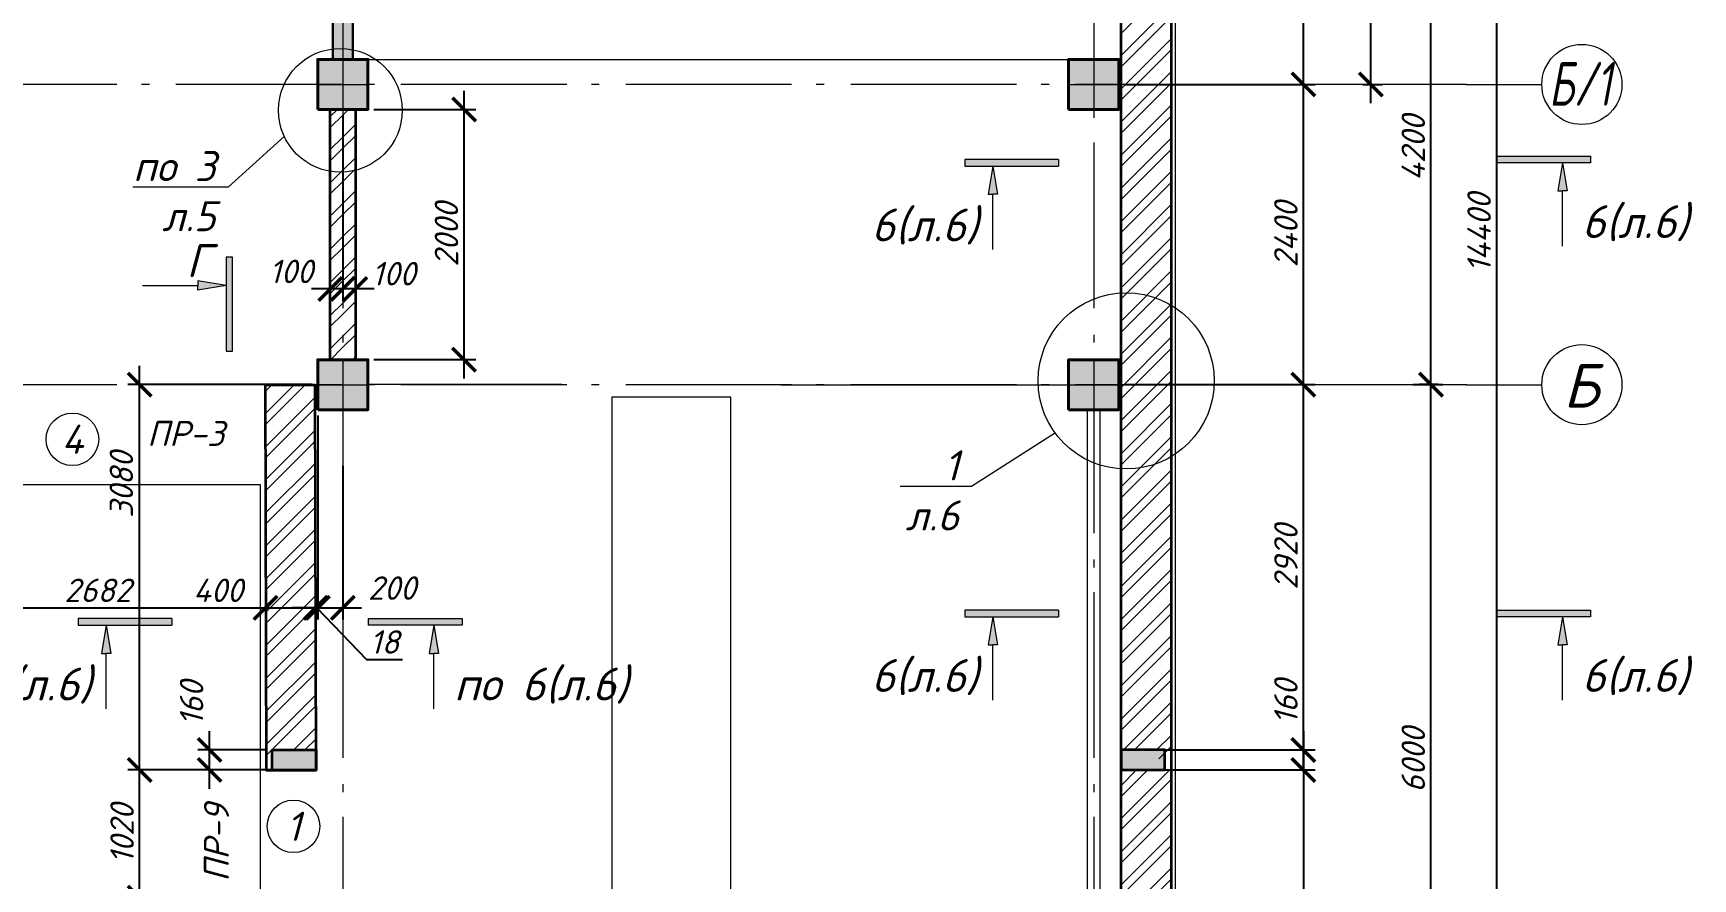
# Model space of a CAD drawing. Header units: millimetres. Extents: x -82276 to 69119, y 30132 to 86759.
# Drawn here: x 13905 to 27167, y 59506 to 66266 of the extents above; entities that cross this region are included whole.
import ezdxf
from ezdxf import colors
from ezdxf.entities.mleader import LeaderData, LeaderLine
from ezdxf.enums import TextEntityAlignment as Align
from ezdxf.math import Vec2, Vec3

# ---------------------------------------------------------------- set-up
doc = ezdxf.new("R2010")
doc.units = ezdxf.units.MM
doc.header["$MEASUREMENT"] = 0
doc.linetypes.add('Double Dashed', pattern=[1797.222233, 1325, -211.666656, 63.333344, -197.222233])
doc.layers.get('0').update_dxf_attribs({"lineweight": 5})
doc.layers.add('#Hatch', color=252, linetype='Continuous', lineweight=5, true_color=0x696969)
for name, color, linetype, lineweight in [('#Бетон', 10, 'Continuous', 35), ('#Выноски', 150, 'Continuous', 15), ('#Оси', 7, 'Continuous', 5), ('#стены внутр', 152, 'Continuous', 35), ('#стены наруж', 12, 'Continuous', 35), ('k_ Рамка', 7, 'Continuous', 50), ('колонны_Ном._пера__94', 252, 'Continuous', 5), ('колонны_Ном._пера__99', 7, 'Continuous', 40), ('оси_Ном._пера__96', 7, 'Continuous', 5), ('оси_Ном._пера__97', 7, 'Continuous', 5), ('размеры', 7, 'Continuous', 5), ('чертеж', 7, 'Continuous', 5), ('чертеж_Ном._пера__97', 7, 'Continuous', 20), ('чертеж_Ном._пера__98', 7, 'Continuous', 35), ('штриховка_Ном._пера__93', 253, 'Continuous', 5)]:
    doc.layers.add(name, color=color, linetype=linetype, lineweight=lineweight)
doc.layers.add('колонны', color=7, linetype='Continuous')
doc.layers.add('оси', color=7, linetype='Continuous')
doc.styles.add('GOST 2.304', font='isocpeui.ttf')
doc.styles.get("Standard").update_dxf_attribs({"font": 'isocpeui.ttf'})
doc.styles.add('STEP PR', font='isocpeui.ttf')
doc.styles.add('СГЕНЕРИР_СТИЛЬ_2', font='gost_2_304-81_type.ttf')
doc.dimstyles.new('SPDS', dxfattribs={"dimscale": 50, "dimtxt": 2.5, "dimasz": 2.5, "dimexe": 1.25, "dimexo": 0.625, "dimtad": 1, "dimdec": 0, "dimrnd": 0.001, "dimtxsty": 'STEP PR', "dimblk": 'ARCHTICK', "dimcen": 2.5, "dimdle": 2, "dimclrd": 256, "dimclre": 256, "dimclrt": 7, "dimadec": 0, "dimazin": 2, "dimtfac": 0.75, "dimtdec": 0, "dimtmove": 1, "dimatfit": 3, "dimfxl": 1, "dimtolj": 1, "dimarcsym": 1})

# ---------------------------------------------------------------- blocks, each defined once
blk = doc.blocks.new('_ArchTick')
at = {"color": 0, "linetype": 'ByBlock', "const_width": 0.15}
blk.add_lwpolyline([(-0.5, -0.5), (0.5, 0.5)], dxfattribs=at)
blk = doc.blocks.new('*D30')
at = {"layer": 'Defpoints', "color": 0, "transparency": 16777216}
for p in [(25074, 63456), (25178, 63456), (25109, 57456)]:
    blk.add_point(p, dxfattribs=at)
at = {"layer": 'размеры', "lineweight": -2, "transparency": 16777216}
for p, q in [((25074, 57306), (25074, 63606)), ((25131, 63456), (24980, 63456)), ((25063, 57456), (24980, 57456))]:
    blk.add_line(p, q, dxfattribs=at)
at = {"layer": 'размеры', "lineweight": -2, "transparency": 16777216, "xscale": 187.5, "yscale": 187.5, "zscale": 187.5}
for p, rotation in [((25074, 63456), 90), ((25074, 57456), 270)]:
    blk.add_blockref('_ArchTick', p, dxfattribs=dict(at, rotation=rotation))
at = {"layer": 'размеры', "color": 7, "transparency": 16777216, "insert": (24933, 60456), "char_height": 187.5, "attachment_point": 5, "rotation": 90, "style": 'STEP PR'}
blk.add_mtext('\\A1;6000', dxfattribs=at)
blk = doc.blocks.new('*D31')
at = {"layer": 'Defpoints', "color": 0, "transparency": 16777216}
for p in [(24755, 67656), (25074, 67656), (24883, 63456)]:
    blk.add_point(p, dxfattribs=at)
at = {"layer": 'размеры', "lineweight": -2, "transparency": 16777216}
for p, q in [((25074, 63306), (25074, 67806)), ((24802, 67656), (25168, 67656)), ((24930, 63456), (25168, 63456))]:
    blk.add_line(p, q, dxfattribs=at)
at = {"layer": 'размеры', "lineweight": -2, "transparency": 16777216, "xscale": 187.5, "yscale": 187.5, "zscale": 187.5}
for p, rotation in [((25074, 67656), 90), ((25074, 63456), 270)]:
    blk.add_blockref('_ArchTick', p, dxfattribs=dict(at, rotation=rotation))
at = {"layer": 'размеры', "color": 7, "transparency": 16777216, "insert": (24933, 65348), "char_height": 187.5, "attachment_point": 5, "rotation": 90, "style": 'STEP PR'}
blk.add_mtext('\\A1;4200', dxfattribs=at)
blk = doc.blocks.new('*D33')
at = {"layer": 'Defpoints', "color": 0, "transparency": 16777216}
for p in [(24775, 71856), (25600, 71856), (24883, 57456)]:
    blk.add_point(p, dxfattribs=at)
at = {"layer": 'размеры', "lineweight": -2, "transparency": 16777216}
for p, q in [((25600, 57306), (25600, 72006)), ((24822, 71856), (25693, 71856)), ((24930, 57456), (25693, 57456))]:
    blk.add_line(p, q, dxfattribs=at)
at = {"layer": 'размеры', "lineweight": -2, "transparency": 16777216, "xscale": 187.5, "yscale": 187.5, "zscale": 187.5}
for p, rotation in [((25600, 71856), 90), ((25600, 57456), 270)]:
    blk.add_blockref('_ArchTick', p, dxfattribs=dict(at, rotation=rotation))
at = {"layer": 'размеры', "color": 7, "transparency": 16777216, "insert": (25459, 64670), "char_height": 187.5, "attachment_point": 5, "rotation": 90, "style": 'STEP PR'}
blk.add_mtext('\\A1;14400', dxfattribs=at)
blk = doc.blocks.new('*D41')
at = {"layer": 'Defpoints', "color": 0, "transparency": 16777216}
for p in [(22999, 63456), (24055, 63456), (22899, 60536)]:
    blk.add_point(p, dxfattribs=at)
at = {"layer": 'размеры', "lineweight": -2, "transparency": 16777216}
for p, q in [((24055, 60386), (24055, 63606)), ((23046, 63456), (24149, 63456)), ((22946, 60536), (24149, 60536))]:
    blk.add_line(p, q, dxfattribs=at)
at = {"layer": 'размеры', "lineweight": -2, "transparency": 16777216, "xscale": 187.5, "yscale": 187.5, "zscale": 187.5}
for p, rotation in [((24055, 63456), 90), ((24055, 60536), 270)]:
    blk.add_blockref('_ArchTick', p, dxfattribs=dict(at, rotation=rotation))
at = {"layer": 'размеры', "color": 7, "transparency": 16777216, "insert": (23915, 62078), "char_height": 187.5, "attachment_point": 5, "rotation": 90, "style": 'STEP PR'}
blk.add_mtext('\\A1;2920', dxfattribs=at)
blk = doc.blocks.new('*D42')
at = {"layer": 'Defpoints', "color": 0, "transparency": 16777216}
for p in [(22899, 68776), (24055, 68776), (22999, 65856)]:
    blk.add_point(p, dxfattribs=at)
at = {"layer": 'размеры', "lineweight": -2, "transparency": 16777216}
for p, q in [((24055, 65706), (24055, 68926)), ((22946, 68776), (24149, 68776)), ((23046, 65856), (24149, 65856))]:
    blk.add_line(p, q, dxfattribs=at)
at = {"layer": 'размеры', "lineweight": -2, "transparency": 16777216, "xscale": 187.5, "yscale": 187.5, "zscale": 187.5}
for p, rotation in [((24055, 68776), 90), ((24055, 65856), 270)]:
    blk.add_blockref('_ArchTick', p, dxfattribs=dict(at, rotation=rotation))
at = {"layer": 'размеры', "color": 7, "transparency": 16777216, "insert": (23915, 67316), "char_height": 187.5, "attachment_point": 5, "rotation": 90, "style": 'STEP PR'}
blk.add_mtext('\\A1;2920', dxfattribs=at)
blk = doc.blocks.new('*D46')
at = {"layer": 'Defpoints', "color": 0, "transparency": 16777216}
for p in [(14755, 60376), (15865, 60376), (15765, 59356)]:
    blk.add_point(p, dxfattribs=at)
at = {"layer": 'размеры', "lineweight": -2, "transparency": 16777216}
for p, q in [((14755, 59206), (14755, 60526)), ((15818, 60376), (14661, 60376)), ((15718, 59356), (14661, 59356))]:
    blk.add_line(p, q, dxfattribs=at)
at = {"layer": 'размеры', "lineweight": -2, "transparency": 16777216, "xscale": 187.5, "yscale": 187.5, "zscale": 187.5}
for p, rotation in [((14755, 60376), 90), ((14755, 59356), 270)]:
    blk.add_blockref('_ArchTick', p, dxfattribs=dict(at, rotation=rotation))
at = {"layer": 'размеры', "color": 7, "transparency": 16777216, "insert": (14615, 59866), "char_height": 187.5, "attachment_point": 5, "rotation": 90, "style": 'STEP PR'}
blk.add_mtext('\\A1;1020', dxfattribs=at)
blk = doc.blocks.new('*D53')
at = {"layer": 'Defpoints', "color": 0, "transparency": 16777216}
for p in [(16579, 65656), (17348, 65656), (16579, 63656)]:
    blk.add_point(p, dxfattribs=at)
at = {"layer": 'размеры', "lineweight": -2, "transparency": 16777216}
for p, q in [((17348, 63506), (17348, 65806)), ((16626, 65656), (17442, 65656)), ((16626, 63656), (17442, 63656))]:
    blk.add_line(p, q, dxfattribs=at)
at = {"layer": 'размеры', "lineweight": -2, "transparency": 16777216, "xscale": 187.5, "yscale": 187.5, "zscale": 187.5}
for p, rotation in [((17348, 65656), 90), ((17348, 63656), 270)]:
    blk.add_blockref('_ArchTick', p, dxfattribs=dict(at, rotation=rotation))
at = {"layer": 'размеры', "color": 7, "transparency": 16777216, "insert": (17207, 64656), "char_height": 187.5, "attachment_point": 5, "rotation": 90, "style": 'STEP PR'}
blk.add_mtext('\\A1;2000', dxfattribs=at)
blk = doc.blocks.new('Колонна_15_1', base_point=(22379, 71856))
at = {"layer": 'колонны_Ном._пера__94', "linetype": 'Continuous'}
blk.add_hatch(color=256, dxfattribs=at).paths.add_polyline_path([(22179, 71647), (22579, 71647), (22579, 72047), (22179, 72047)])
at = {"layer": 'колонны_Ном._пера__94', "color": 253, "lineweight": 5, "true_color": 0xa3a3a3}
for points in [[(22379, 72047), (22379, 71647)], [(22179, 71847), (22579, 71847)]]:
    blk.add_lwpolyline(points, dxfattribs=at)
at = {"layer": 'колонны_Ном._пера__99', "linetype": 'Continuous', "flags": 128}
blk.add_lwpolyline([(22179, 71647), (22579, 71647), (22579, 72047), (22179, 72047)], close=True, dxfattribs=at)
blk = doc.blocks.new('Связ001')
at = {"layer": 'чертеж', "color": 83, "linetype": 'Continuous', "true_color": 0x7dc93b}
blk.add_line((150, 0), (1209, 0), dxfattribs=at)
at = {"layer": 'чертеж', "color": 102, "linetype": 'Continuous'}
blk.add_lwpolyline([(150, 100), (5983, 100), (5983, 0), (150, 0), (150, 100)], dxfattribs=at)
blk = doc.blocks.new('*D64')
at = {"layer": 'Defpoints', "color": 0, "transparency": 16777216}
for p in [(22579, 65856), (24055, 65856), (22579, 63456)]:
    blk.add_point(p, dxfattribs=at)
at = {"layer": 'размеры', "lineweight": -2, "transparency": 16777216}
for p, q in [((24055, 63306), (24055, 66006)), ((22626, 65856), (24149, 65856)), ((22626, 63456), (24149, 63456))]:
    blk.add_line(p, q, dxfattribs=at)
at = {"layer": 'размеры', "lineweight": -2, "transparency": 16777216, "xscale": 187.5, "yscale": 187.5, "zscale": 187.5}
for p, rotation in [((24055, 65856), 90), ((24055, 63456), 270)]:
    blk.add_blockref('_ArchTick', p, dxfattribs=dict(at, rotation=rotation))
at = {"layer": 'размеры', "color": 7, "transparency": 16777216, "insert": (23915, 64656), "char_height": 187.5, "attachment_point": 5, "rotation": 90, "style": 'STEP PR'}
blk.add_mtext('\\A1;2400', dxfattribs=at)
blk = doc.blocks.new('*D67')
at = {"layer": 'Defpoints', "color": 0, "transparency": 16777216}
for p in [(24378, 67656), (24594, 67656), (24482, 65856)]:
    blk.add_point(p, dxfattribs=at)
at = {"layer": 'размеры', "lineweight": -2, "transparency": 16777216}
for p, q in [((24594, 65706), (24594, 67806)), ((24424, 67656), (24688, 67656)), ((24529, 65856), (24688, 65856))]:
    blk.add_line(p, q, dxfattribs=at)
at = {"layer": 'размеры', "lineweight": -2, "transparency": 16777216, "xscale": 187.5, "yscale": 187.5, "zscale": 187.5}
for p, rotation in [((24594, 67656), 90), ((24594, 65856), 270)]:
    blk.add_blockref('_ArchTick', p, dxfattribs=dict(at, rotation=rotation))
at = {"layer": 'размеры', "color": 7, "transparency": 16777216, "insert": (24454, 66756), "char_height": 187.5, "attachment_point": 5, "rotation": 90, "style": 'STEP PR'}
blk.add_mtext('\\A1;1800', dxfattribs=at)
blk = doc.blocks.new('A$C32E329EE')
at = {"layer": 'колонны_Ном._пера__94', "linetype": 'Continuous', "true_color": 0x737373}
blk.add_hatch(color=8, dxfattribs=at).paths.add_polyline_path([(-138, -2520), (22, -2520), (22, 3080), (-138, 3080)])
at = {"layer": '#стены внутр', "lineweight": 30}
blk.add_lwpolyline([(-138, -2520), (-138, 3080), (22, 3080), (22, -2520)], dxfattribs=at)
blk = doc.blocks.new('Стандартный маркер сетки_17')
at = {"layer": 'оси_Ном._пера__96', "linetype": 'Double Dashed'}
blk.add_line((900, 0), (20403, 0), dxfattribs=at)
at = {"layer": 'оси_Ном._пера__96', "style": 'СГЕНЕРИР_СТИЛЬ_2'}
blk.add_attdef('AC_MarkerText_1', text='', height=350, rotation=90, dxfattribs=at).set_placement((21973, -122), align=Align.BOTTOM_LEFT)
blk = doc.blocks.new('*D133')
at = {"layer": 'Defpoints', "color": 0, "transparency": 16777216}
for p in [(14755, 63456), (16179, 63456), (15865, 60376)]:
    blk.add_point(p, dxfattribs=at)
at = {"layer": 'размеры', "lineweight": -2, "transparency": 16777216}
for p, q in [((14755, 60226), (14755, 63606)), ((16132, 63456), (14661, 63456)), ((15818, 60376), (14661, 60376))]:
    blk.add_line(p, q, dxfattribs=at)
at = {"layer": 'размеры', "lineweight": -2, "transparency": 16777216, "xscale": 187.5, "yscale": 187.5, "zscale": 187.5}
for p, rotation in [((14755, 63456), 90), ((14755, 60376), 270)]:
    blk.add_blockref('_ArchTick', p, dxfattribs=dict(at, rotation=rotation))
at = {"layer": 'размеры', "color": 7, "transparency": 16777216, "insert": (14609, 62656), "char_height": 187.5, "attachment_point": 5, "rotation": 90, "style": 'STEP PR'}
blk.add_mtext('\\A1;3080', dxfattribs=at)
blk = doc.blocks.new('сердечник160х300')
at = {"layer": '#Hatch', "true_color": 0xe6e6e6}
h = blk.add_hatch(color=254, dxfattribs=at)
h.dxf.hatch_style = 1
h.paths.add_polyline_path([(80, 200), (-80, 200), (-80, -150), (80, -150)])
at = {"layer": '#Бетон'}
blk.add_lwpolyline([(80, -150), (80, 200), (-80, 200), (-80, -150)], close=True, dxfattribs=at)
blk = doc.blocks.new('*D168')
at = {"layer": 'Defpoints', "color": 0, "transparency": 16777216}
for p in [(13079, 62636), (15761, 62240), (15761, 61671)]:
    blk.add_point(p, dxfattribs=at)
at = {"layer": 'размеры', "lineweight": -2, "transparency": 16777216}
for p, q in [((13079, 62589), (13079, 61577)), ((15761, 62193), (15761, 61577)), ((12929, 61671), (15911, 61671))]:
    blk.add_line(p, q, dxfattribs=at)
at = {"layer": 'размеры', "lineweight": -2, "transparency": 16777216, "xscale": 187.5, "yscale": 187.5, "zscale": 187.5, "rotation": 180}
blk.add_blockref('_ArchTick', (13079, 61671), dxfattribs=at)
at = {"layer": 'размеры', "lineweight": -2, "transparency": 16777216, "xscale": 187.5, "yscale": 187.5, "zscale": 187.5}
blk.add_blockref('_ArchTick', (15761, 61671), dxfattribs=at)
at = {"layer": 'размеры', "color": 7, "transparency": 16777216, "insert": (14420, 61812), "char_height": 187.5, "attachment_point": 5, "style": 'STEP PR'}
blk.add_mtext('\\A1;2682', dxfattribs=at)
blk = doc.blocks.new('*D169')
at = {"layer": 'Defpoints', "color": 0, "transparency": 16777216}
for p in [(15761, 62240), (16161, 62244), (16161, 61671)]:
    blk.add_point(p, dxfattribs=at)
at = {"layer": 'размеры', "lineweight": -2, "transparency": 16777216}
for p, q in [((15761, 62193), (15761, 61577)), ((16161, 62197), (16161, 61577)), ((15611, 61671), (16311, 61671))]:
    blk.add_line(p, q, dxfattribs=at)
at = {"layer": 'размеры', "lineweight": -2, "transparency": 16777216, "xscale": 187.5, "yscale": 187.5, "zscale": 187.5, "rotation": 180}
blk.add_blockref('_ArchTick', (15761, 61671), dxfattribs=at)
at = {"layer": 'размеры', "lineweight": -2, "transparency": 16777216, "xscale": 187.5, "yscale": 187.5, "zscale": 187.5}
blk.add_blockref('_ArchTick', (16161, 61671), dxfattribs=at)
at = {"layer": 'размеры', "color": 7, "transparency": 16777216, "insert": (15382, 61812), "char_height": 187.5, "attachment_point": 5, "style": 'STEP PR'}
blk.add_mtext('\\A1;400', dxfattribs=at)
blk = doc.blocks.new('*D170')
at = {"layer": 'Defpoints', "color": 0, "transparency": 16777216}
for p in [(16179, 63256), (16161, 62244), (16179, 61672)]:
    blk.add_point(p, dxfattribs=at)
at = {"layer": 'размеры', "lineweight": -2, "transparency": 16777216}
for p, q in [((16179, 63209), (16179, 61578)), ((16161, 62197), (16161, 61578)), ((16161, 61672), (15974, 61672)), ((16161, 61672), (16179, 61672)), ((16161, 61672), (16179, 61672)), ((16170, 61672), (16568, 61258)), ((16179, 61672), (16366, 61672)), ((16568, 61258), (16857, 61258))]:
    blk.add_line(p, q, dxfattribs=at)
at = {"layer": 'размеры', "lineweight": -2, "transparency": 16777216, "xscale": 187.5, "yscale": 187.5, "zscale": 187.5}
blk.add_blockref('_ArchTick', (16161, 61672), dxfattribs=at)
at = {"layer": 'размеры', "lineweight": -2, "transparency": 16777216, "xscale": 187.5, "yscale": 187.5, "zscale": 187.5, "rotation": 180}
blk.add_blockref('_ArchTick', (16179, 61672), dxfattribs=at)
at = {"layer": 'размеры', "color": 7, "transparency": 16777216, "insert": (16712, 61399), "char_height": 187.5, "attachment_point": 5, "style": 'STEP PR'}
blk.add_mtext('\\A1;18', dxfattribs=at)
blk = doc.blocks.new('*D171')
at = {"layer": 'Defpoints', "color": 0, "transparency": 16777216}
for p in [(16179, 63256), (16379, 62855), (16379, 61672)]:
    blk.add_point(p, dxfattribs=at)
at = {"layer": 'размеры', "lineweight": -2, "transparency": 16777216}
for p, q in [((16179, 63209), (16179, 61578)), ((16379, 62808), (16379, 61578)), ((16029, 61672), (16529, 61672))]:
    blk.add_line(p, q, dxfattribs=at)
at = {"layer": 'размеры', "lineweight": -2, "transparency": 16777216, "xscale": 187.5, "yscale": 187.5, "zscale": 187.5, "rotation": 180}
blk.add_blockref('_ArchTick', (16179, 61672), dxfattribs=at)
at = {"layer": 'размеры', "lineweight": -2, "transparency": 16777216, "xscale": 187.5, "yscale": 187.5, "zscale": 187.5}
blk.add_blockref('_ArchTick', (16379, 61672), dxfattribs=at)
at = {"layer": 'размеры', "color": 7, "transparency": 16777216, "insert": (16772, 61830), "char_height": 187.5, "attachment_point": 5, "style": 'STEP PR'}
blk.add_mtext('\\A1;200', dxfattribs=at)
blk = doc.blocks.new('*D172')
at = {"layer": 'Defpoints', "color": 0, "transparency": 16777216}
for p in [(16379, 65656), (16479, 65656), (16379, 64221)]:
    blk.add_point(p, dxfattribs=at)
at = {"layer": 'размеры', "lineweight": -2, "transparency": 16777216}
for p, q in [((16379, 65609), (16379, 64127)), ((16479, 65609), (16479, 64127)), ((16629, 64221), (16229, 64221))]:
    blk.add_line(p, q, dxfattribs=at)
at = {"layer": 'размеры', "lineweight": -2, "transparency": 16777216, "xscale": 187.5, "yscale": 187.5, "zscale": 187.5, "rotation": 180}
blk.add_blockref('_ArchTick', (16379, 64221), dxfattribs=at)
at = {"layer": 'размеры', "lineweight": -2, "transparency": 16777216, "xscale": 187.5, "yscale": 187.5, "zscale": 187.5}
blk.add_blockref('_ArchTick', (16479, 64221), dxfattribs=at)
at = {"layer": 'размеры', "color": 7, "transparency": 16777216, "insert": (16785, 64343), "char_height": 187.5, "attachment_point": 5, "style": 'STEP PR'}
blk.add_mtext('\\A1;100', dxfattribs=at)
blk = doc.blocks.new('*D173')
at = {"layer": 'Defpoints', "color": 0, "transparency": 16777216}
for p in [(16279, 65656), (16379, 65656), (16279, 64221)]:
    blk.add_point(p, dxfattribs=at)
at = {"layer": 'размеры', "lineweight": -2, "transparency": 16777216}
for p, q in [((16279, 65609), (16279, 64127)), ((16379, 65609), (16379, 64127)), ((16529, 64221), (16129, 64221))]:
    blk.add_line(p, q, dxfattribs=at)
at = {"layer": 'размеры', "lineweight": -2, "transparency": 16777216, "xscale": 187.5, "yscale": 187.5, "zscale": 187.5, "rotation": 180}
blk.add_blockref('_ArchTick', (16279, 64221), dxfattribs=at)
at = {"layer": 'размеры', "lineweight": -2, "transparency": 16777216, "xscale": 187.5, "yscale": 187.5, "zscale": 187.5}
blk.add_blockref('_ArchTick', (16379, 64221), dxfattribs=at)
at = {"layer": 'размеры', "color": 7, "transparency": 16777216, "insert": (15965, 64361), "char_height": 187.5, "attachment_point": 5, "style": 'STEP PR'}
blk.add_mtext('\\A1;100', dxfattribs=at)
blk = doc.blocks.new('*D266')
at = {"layer": 'Defpoints', "color": 0, "transparency": 16777216}
for p in [(22899, 60536), (22899, 60376), (24055, 60376)]:
    blk.add_point(p, dxfattribs=at)
at = {"layer": 'размеры', "lineweight": -2, "transparency": 16777216}
for p, q in [((24055, 60686), (24055, 60226)), ((22946, 60536), (24149, 60536)), ((22946, 60376), (24149, 60376))]:
    blk.add_line(p, q, dxfattribs=at)
at = {"layer": 'размеры', "lineweight": -2, "transparency": 16777216, "xscale": 187.5, "yscale": 187.5, "zscale": 187.5}
for p, rotation in [((24055, 60536), 90), ((24055, 60376), 270)]:
    blk.add_blockref('_ArchTick', p, dxfattribs=dict(at, rotation=rotation))
at = {"layer": 'размеры', "color": 7, "transparency": 16777216, "insert": (23915, 60920), "char_height": 187.5, "attachment_point": 5, "rotation": 90, "style": 'STEP PR'}
blk.add_mtext('\\A1;160', dxfattribs=at)
blk = doc.blocks.new('*D267')
at = {"layer": 'Defpoints', "color": 0, "transparency": 16777216}
for p in [(22899, 60376), (23029, 57456), (24055, 57456)]:
    blk.add_point(p, dxfattribs=at)
at = {"layer": 'размеры', "lineweight": -2, "transparency": 16777216}
for p, q in [((24055, 60526), (24055, 57306)), ((22946, 60376), (24149, 60376)), ((23076, 57456), (24149, 57456))]:
    blk.add_line(p, q, dxfattribs=at)
at = {"layer": 'размеры', "lineweight": -2, "transparency": 16777216, "xscale": 187.5, "yscale": 187.5, "zscale": 187.5}
for p, rotation in [((24055, 60376), 90), ((24055, 57456), 270)]:
    blk.add_blockref('_ArchTick', p, dxfattribs=dict(at, rotation=rotation))
at = {"layer": 'размеры', "color": 7, "transparency": 16777216, "insert": (23915, 58916), "char_height": 187.5, "attachment_point": 5, "rotation": 90, "style": 'STEP PR'}
blk.add_mtext('\\A1;2920', dxfattribs=at)
blk = doc.blocks.new('*U269')
at = {"color": 0, "linetype": 'ByBlock', "lineweight": -2}
blk.add_circle((0, 0), 6, dxfattribs=at)
blk.add_attdef('Узел', text='', height=4, dxfattribs=at).set_placement((0, 0), align=Align.MIDDLE_CENTER)
blk = doc.blocks.new('_None')
blk = doc.blocks.new('*U276')
at = {"ltscale": 100}
h = blk.add_hatch(color=256, dxfattribs=at)
h.dxf.hatch_style = 1
h.paths.add_polyline_path([(-335, 770), (-335, 700), (665, 700), (665, 770)])
h = blk.add_hatch(color=256, dxfattribs=at)
h.dxf.hatch_style = 1
h.paths.add_polyline_path([(-85, 400), (-35, 400), (15, 400), (-35, 700)])
at = {"linetype": 'Continuous', "ltscale": 100}
for p, q in [((-335, 770), (-335, 700)), ((665, 770), (-335, 770)), ((-335, 700), (665, 700)), ((-35, 700), (-85, 400)), ((-35, 700), (15, 400)), ((-85, 400), (-35, 400)), ((15, 400), (-35, 400))]:
    blk.add_line(p, q, dxfattribs=at)
blk.add_lwpolyline([(665, 770), (665, 700)], dxfattribs=at)
at = {"linetype": 'Continuous', "ltscale": 100, "extrusion": (-1, 1e-16, 0), "elevation": 35}
blk.add_lwpolyline([(190, 0), (-400, 0)], dxfattribs=at)
at = {"ltscale": 100, "style": 'STEP PR'}
blk.add_attdef('Nh', text='', height=350, dxfattribs=at).set_placement((-192, -102), align=Align.RIGHT)
blk = doc.blocks.new('*U331')
at = {"ltscale": 100}
h = blk.add_hatch(color=256, dxfattribs=at)
h.dxf.hatch_style = 1
h.paths.add_polyline_path([(665, 770), (665, 700), (1665, 700), (1665, 770)])
h = blk.add_hatch(color=256, dxfattribs=at)
h.dxf.hatch_style = 1
h.paths.add_polyline_path([(1415, 400), (1365, 400), (1315, 400), (1365, 700)])
at = {"linetype": 'Continuous', "ltscale": 100}
for p, q in [((665, 770), (1665, 770)), ((1665, 770), (1665, 700)), ((1665, 700), (665, 700)), ((1365, 700), (1315, 400)), ((1365, 700), (1415, 400)), ((1315, 400), (1365, 400)), ((1415, 400), (1365, 400))]:
    blk.add_line(p, q, dxfattribs=at)
blk.add_lwpolyline([(665, 770), (665, 700)], dxfattribs=at)
at = {"linetype": 'Continuous', "ltscale": 100, "extrusion": (1, 1e-16, 0), "elevation": 1365}
blk.add_lwpolyline([(-190, 0), (400, 0)], dxfattribs=at)
at = {"ltscale": 100, "style": 'STEP PR'}
blk.add_attdef('Nh', text='', height=350, dxfattribs=at).set_placement((1799, -102), align=Align.RIGHT)
blk = doc.blocks.new('*U277')
at = {"ltscale": 100}
h = blk.add_hatch(color=256, dxfattribs=at)
h.dxf.hatch_style = 1
h.paths.add_polyline_path([(665, 770), (665, 700), (1665, 700), (1665, 770)])
h = blk.add_hatch(color=256, dxfattribs=at)
h.dxf.hatch_style = 1
h.paths.add_polyline_path([(1415, 400), (1365, 400), (1315, 400), (1365, 700)])
at = {"linetype": 'Continuous', "ltscale": 100}
for p, q in [((665, 770), (1665, 770)), ((1665, 770), (1665, 700)), ((1665, 700), (665, 700)), ((1365, 700), (1315, 400)), ((1365, 700), (1415, 400)), ((1315, 400), (1365, 400)), ((1415, 400), (1365, 400))]:
    blk.add_line(p, q, dxfattribs=at)
blk.add_lwpolyline([(665, 770), (665, 700)], dxfattribs=at)
at = {"linetype": 'Continuous', "ltscale": 100, "extrusion": (1, 1e-16, 0), "elevation": 1365}
blk.add_lwpolyline([(-190, 0), (400, 0)], dxfattribs=at)
at = {"ltscale": 100, "style": 'STEP PR'}
blk.add_attdef('Nh', text='', height=350, dxfattribs=at).set_placement((1799, -102), align=Align.RIGHT)
blk = doc.blocks.new('*D365')
at = {"layer": 'Defpoints', "color": 0, "transparency": 16777216}
for p in [(15314, 60536), (15815, 60536), (15765, 60376)]:
    blk.add_point(p, dxfattribs=at)
at = {"layer": 'размеры', "lineweight": -2, "transparency": 16777216}
for p, q in [((15314, 60226), (15314, 60686)), ((15768, 60536), (15220, 60536)), ((15718, 60376), (15220, 60376))]:
    blk.add_line(p, q, dxfattribs=at)
at = {"layer": 'размеры', "lineweight": -2, "transparency": 16777216, "xscale": 187.5, "yscale": 187.5, "zscale": 187.5}
for p, rotation in [((15314, 60536), 90), ((15314, 60376), 270)]:
    blk.add_blockref('_ArchTick', p, dxfattribs=dict(at, rotation=rotation))
at = {"layer": 'размеры', "color": 7, "transparency": 16777216, "insert": (15170, 60909), "char_height": 187.5, "attachment_point": 5, "rotation": 90, "style": 'STEP PR'}
blk.add_mtext('\\A1;160', dxfattribs=at)
blk = doc.blocks.new('*U271')
at = {"linetype": 'ByBlock', "ltscale": 100}
h = blk.add_hatch(color=256, dxfattribs=at)
h.dxf.hatch_style = 1
h.paths.add_polyline_path([(35, 1000), (-35, 1000), (-35, 0), (35, 0)])
h = blk.add_hatch(color=256, dxfattribs=at)
h.dxf.hatch_style = 1
h.paths.add_polyline_path([(335, 750), (335, 700), (335, 650), (35, 700)])
for p, q in [((-35, 1000), (35, 1000)), ((-35, 0), (-35, 1000)), ((35, 1000), (35, 0)), ((35, 700), (335, 750)), ((335, 750), (335, 700)), ((35, 700), (335, 650)), ((335, 650), (335, 700)), ((35, 0), (-35, 0))]:
    blk.add_line(p, q, dxfattribs=at)
at = {"linetype": 'ByBlock', "ltscale": 100, "extrusion": (0, 1, 0), "elevation": 700}
blk.add_lwpolyline([(-925, 0), (-335, 0)], dxfattribs=at)
at = {"ltscale": 100, "style": 'STEP PR'}
blk.add_attdef('Nv', text='', height=350, dxfattribs=at).set_placement((781, 790), align=Align.RIGHT)

msp = doc.modelspace()

# ---------------------------------------------------------------- hatches: boundary and pattern name
at = {"layer": '#Hatch'}
h = msp.add_hatch(dxfattribs=at)
h.set_pattern_fill('ANSI32', color=256, scale=500)
h.paths.add_polyline_path([(22999, 66355.7), (22599, 66355.7), (22599, 65855.7), (22999, 65855.7)])
h.paths.add_polyline_path([(22999, 65855.7), (22599, 65855.7), (22599, 63455.7), (22999, 63455.7)])
h.paths.add_polyline_path([(22999, 63455.7), (22599, 63455.7), (22599, 62955.7), (22999, 62955.7)])
h.paths.add_polyline_path([(22999, 62955.7), (22599, 62955.7), (22599, 61353.5, -0.2369905), (22846.6, 61205.3, -0.2150546), (22999, 61272.9)])
h.paths.add_polyline_path([(22999, 61272.9, 0.2150546), (22846.6, 61205.3, 0.2369905), (22599, 61353.5), (22599, 60535.7), (22899, 60535.7), (22899, 60375.7), (22599, 60375.7), (22599, 59875.6, 0.3653396), (22956.6, 59925.8, 0.0802606), (22999, 59866.8)])
h.paths.add_polyline_path([(22999, 59866.8, -0.0802606), (22956.6, 59925.8, -0.3653396), (22599, 59875.6), (22599, 57955.7), (22999, 57955.7)])
h = msp.add_hatch(dxfattribs=at)
h.set_pattern_fill('ANSI32', color=256, scale=500)
h.paths.add_polyline_path([(16379, 65655.7), (16279, 65655.7), (16279, 63655.7), (16379, 63655.7)])
h = msp.add_hatch(dxfattribs=at)
h.set_pattern_fill('ANSI32', color=256, scale=500)
h.paths.add_polyline_path([(16479, 65655.7), (16379, 65655.7), (16379, 63655.7), (16479, 63655.7)])
h = msp.add_hatch(dxfattribs=at)
h.set_pattern_fill('ANSI32', color=256, scale=500)
h.paths.add_polyline_path([(15765, 60375.5), (15815, 60375.5), (15815, 60535.5), (16164.7, 60535.5), (16159, 63450.9), (15759, 63450.9)])

# ---------------------------------------------------------------- linework, layer by layer
at = {"layer": '#Выноски'}
for centre, radius in [((16359.3, 65649.3), 494.5), ((22638.8, 63486), 704.1)]:
    msp.add_circle(centre, radius, dxfattribs=at)
at = {"layer": '#стены внутр'}
msp.add_lwpolyline([(16279, 63655.7), (16279, 65655.7), (16479, 65655.7), (16479, 63655.7)], dxfattribs=at)
at = {"layer": '#стены наруж'}
for points in [[(22599, 57955.7), (22599, 66355.7)], [(22999, 66355.7), (22999, 57955.7)]]:
    msp.add_lwpolyline(points, dxfattribs=at)
msp.add_lwpolyline([(16159, 63450.9), (15759, 63450.9), (15765, 60375.5), (16165, 60375.5)], close=True, dxfattribs=at)
at = {"layer": 'оси_Ном._пера__96', "linetype": 'Double Dashed'}
for p, q in [((25356.7, 65855.7), (-47112.2, 65855.7)), ((25356.7, 65855.7), (25960.5, 65855.7)), ((25356.7, 63455.7), (-47112.2, 63455.7)), ((25356.7, 63455.7), (25960.5, 63455.7))]:
    msp.add_line(p, q, dxfattribs=at)
for p in [(25356.7, 65855.7), (25356.7, 65855.7), (25356.7, 63455.7), (25356.7, 63455.7)]:
    msp.add_point(p, dxfattribs=at)
at = {"layer": 'оси_Ном._пера__97', "linetype": 'Continuous'}
for centre in [(26280.5, 65855.7), (26280.5, 63455.7)]:
    msp.add_ellipse(centre, major_axis=(-226.3, 226.3), ratio=1, start_param=0.7853982, end_param=7.0685835, dxfattribs=at)
at = {"layer": 'размеры'}
msp.add_lwpolyline([(16379, 66055.7), (22379, 66055.7)], dxfattribs=at)
at = {"layer": 'чертеж', "color": 5, "lineweight": 0}
msp.add_lwpolyline([(-14921, 69540.5), (-14921, 72504.6), (23029, 72505.9), (23029, 56585.7), (15720.8, 56585.7), (15720.6, 62655.7), (-14921, 62655.7), (-14921, 69540.5)], dxfattribs=at)
at = {"layer": 'чертеж_Ном._пера__97', "linetype": 'Continuous', "lineweight": 0, "flags": 128}
msp.add_lwpolyline([(18529, 59355.7), (19479, 59355.7), (19479, 63355.7), (18529, 63355.7)], close=True, dxfattribs=at)
at = {"layer": 'штриховка_Ном._пера__93', "lineweight": 5}
for points in [[(18129, 63456.8), (16579.2, 63456.8)], [(19879, 63455.7), (22179, 63455.7)]]:
    msp.add_lwpolyline(points, dxfattribs=at)

# ---------------------------------------------------------------- block references
at = {"layer": '#Выноски', "xscale": 0.75, "yscale": 0.75, "zscale": 0.75}
for p, values in [((21600.1, 64678.3), {'Nh': '6(л.6)'}), ((14514.8, 61007.9), {'Nh': 'по 6(л.6)'}), ((21600.1, 61076.2), {'Nh': '6(л.6)'})]:
    msp.add_blockref('*U276', p, dxfattribs=at).add_auto_attribs(values)
at = {"layer": '#Выноски'}
ref = msp.add_blockref('*U277', (25100.9, 64704.5), dxfattribs=dict(at, xscale=0.75, yscale=0.75, zscale=0.75))
ref.add_attrib('Nh', '6(л.6)', dxfattribs={"layer": '0', "ltscale": 100, "height": 262.5, "style": 'STEP PR'}).set_placement((27133.8, 64628.1), align=Align.RIGHT)
at = {"layer": '#Выноски', "color": 5}
ref = msp.add_blockref('*U271', (15472.1, 63724.5), dxfattribs=dict(at, xscale=-0.75, yscale=0.75, zscale=0.75))
ref.add_attrib('Nv', 'Г', dxfattribs={"layer": '0', "ltscale": 100, "height": 262.5, "style": 'STEP PR'}).set_placement((15323.9, 64317), align=Align.RIGHT)
at = {"layer": '#Выноски'}
ref = msp.add_blockref('*U331', (16083, 61007.9), dxfattribs=dict(at, xscale=0.75, yscale=0.75, zscale=0.75))
ref.add_attrib('Nh', 'по 6(л.6)', dxfattribs={"layer": '0', "ltscale": 100, "height": 262.5, "style": 'STEP PR'}).set_placement((18659.6, 60931.6), align=Align.RIGHT)
ref = msp.add_blockref('*U277', (25100.9, 61076.2), dxfattribs=dict(at, xscale=0.75, yscale=0.75, zscale=0.75))
ref.add_attrib('Nh', '6(л.6)', dxfattribs={"layer": '0', "ltscale": 100, "height": 262.5, "style": 'STEP PR'}).set_placement((27133.8, 60999.9), align=Align.RIGHT)
at = {"layer": '#стены внутр', "color": 30, "true_color": 0xff9c38}
msp.add_blockref('A$C32E329EE', (16437.3, 68576.1), dxfattribs=at)
at = {"layer": 'колонны'}
for p in [(16379, 65864.6), (22379, 65864.6), (16379, 63464.6), (22379, 63464.6)]:
    msp.add_blockref('Колонна_15_1', p, dxfattribs=at)
at = {"layer": 'оси', "color": 251, "lineweight": 5, "zscale": 1000, "rotation": 270}
for p in [(16379, 73481.1), (22379, 73481.1)]:
    msp.add_blockref('Стандартный маркер сетки_17', p, dxfattribs=at)
at = {"layer": 'размеры'}
ref = msp.add_blockref('*U269', (14217.9, 63019.2), dxfattribs=dict(at, xscale=35, yscale=35, zscale=35))
ref.add_attrib('Узел', '4', dxfattribs={"layer": '0', "color": 0, "linetype": 'ByBlock', "lineweight": -2, "height": 233.3}).set_placement((14217.9, 63019.2), align=Align.MIDDLE_CENTER)
at = {"layer": 'размеры', "xscale": -1, "rotation": 90.00000000000031}
msp.add_blockref('сердечник160х300', (16015, 60455.5), dxfattribs=at)
at = {"layer": 'размеры', "rotation": 270}
msp.add_blockref('сердечник160х300', (22749, 60455.7), dxfattribs=at)
at = {"layer": 'размеры'}
ref = msp.add_blockref('*U269', (15985, 59925.4), dxfattribs=dict(at, xscale=35, yscale=35, zscale=35))
ref.add_attrib('Узел', '1', dxfattribs={"layer": '0', "color": 0, "linetype": 'ByBlock', "lineweight": -2, "height": 233.3}).set_placement((15985, 59925.4), align=Align.MIDDLE_CENTER)
at = {"layer": 'чертеж_Ном._пера__98', "linetype": 'Continuous', "xscale": 0.9584354169361496, "zscale": 1000, "rotation": 90}
msp.add_blockref('Связ001', (22429, 57521.3), dxfattribs=at)

# ---------------------------------------------------------------- texts
at = {"layer": '#Оси', "linetype": 'Continuous', "ltscale": 100, "style": 'GOST 2.304', "width": 0.7}
msp.add_text('Б/1', height=350, dxfattribs=at).set_placement((26266.1, 65860.6), align=Align.MIDDLE_CENTER)
at = {"layer": '#Оси', "linetype": 'Continuous', "ltscale": 100, "style": 'GOST 2.304'}
msp.add_text('Б', height=350, dxfattribs=at).set_placement((26273.5, 63448), align=Align.MIDDLE_CENTER)
at = {"layer": 'k_ Рамка', "color": 7, "style": 'STEP PR'}
msp.add_text('ПР-3', height=200, dxfattribs=at).set_placement((14814.5, 62965.9))
msp.add_text('ПР-9', height=200, rotation=90, dxfattribs=at).set_placement((15469.1, 59482.2))

# ---------------------------------------------------------------- dimensions: what is measured, and where the dimension line sits
at = {"layer": 'размеры'}
for base, p1, p2, override, picture, middle in [((25599.6, 71855.7), (24883.3, 57455.7), (24775.4, 71855.7), {"dimscale": 75, "dimtxsty": 'STEP PR'}, '*D33', (25599.6, 64669.9)), ((24055.2, 68775.7), (22999, 65855.7), (22899, 68775.7), {"dimscale": 75, "dimtxsty": 'STEP PR'}, '*D42', (24055.2, 67315.7)), ((24594.2, 67655.7), (24482.4, 65855.7), (24377.5, 67655.7), {"dimscale": 75, "dimtxsty": 'STEP PR'}, '*D67', (24594.2, 66755.7)), ((25074.1, 67655.7), (24882.7, 63455.7), (24755.2, 67655.7), {"dimscale": 75, "dimtxsty": 'STEP PR'}, '*D31', (25074.1, 65347.9)), ((24055.2, 65855.7), (22579, 63455.7), (22579, 65855.7), {"dimscale": 75, "dimtxsty": 'STEP PR'}, '*D64', (24055.2, 64655.7)), ((14755.2, 63455.7), (15865, 60375.5), (16179, 63455.7), {"dimscale": 75, "dimtxsty": 'STEP PR'}, '*D133', (14749.2, 62655.7)), ((24055.2, 63455.7), (22899, 60535.7), (22999, 63455.7), {"dimscale": 75, "dimtxsty": 'STEP PR'}, '*D41', (24055.2, 62077.6)), ((25074.1, 63455.7), (25109.5, 57455.7), (25177.6, 63455.7), {"dimscale": 75, "dimtxsty": 'STEP PR'}, '*D30', (25074.1, 60455.7)), ((15313.8, 60535.5), (15765.1, 60375.5), (15815, 60535.5), {"dimscale": 75}, '*D365', (15310.6, 60909)), ((24055.2, 60375.7), (22899, 60535.7), (22899, 60375.7), {"dimscale": 75, "dimtxsty": 'STEP PR'}, '*D266', (24055.2, 60919.8)), ((14755.2, 60375.5), (15765, 59355.5), (15865, 60375.5), {"dimscale": 75, "dimtxsty": 'STEP PR'}, '*D46', (14755.2, 59865.5))]:
    dim = msp.add_linear_dim(base=base, p1=p1, p2=p2, angle=90, dimstyle='SPDS', override=override, dxfattribs=at)
    dim.commit()
    dim.dimension.update_dxf_attribs({"geometry": picture, "text_midpoint": middle, "dimtype": 160})
for base, p1, p2, picture, middle in [((17348, 65655.7), (16579, 63655.7), (16579, 65655.7), '*D53', (17207.3, 64655.7)), ((24055.2, 57455.7), (22899, 60375.7), (23029, 57455.7), '*D267', (23914.6, 58915.7))]:
    dim = msp.add_linear_dim(base=base, p1=p1, p2=p2, angle=90, dimstyle='SPDS', override={"dimscale": 75, "dimtxsty": 'STEP PR'}, dxfattribs=at)
    dim.commit()
    dim.dimension.update_dxf_attribs({"geometry": picture, "text_midpoint": middle})
for base, p1, p2, override, picture, middle in [((16279, 64221.2), (16379, 65655.7), (16279, 65655.7), {"dimscale": 75, "dimtxsty": 'STEP PR'}, '*D173', (15964.6, 64220.1)), ((16379, 64221.2), (16479, 65655.7), (16379, 65655.7), {"dimscale": 75, "dimtxsty": 'STEP PR'}, '*D172', (16785.3, 64202.2)), ((16179, 61671.7), (16161.4, 62244.1), (16179, 63255.7), {"dimscale": 75, "dimtxsty": 'STEP PR'}, '*D170', (16614.7, 61258.3)), ((16379, 61671.8), (16179, 63255.7), (16379, 62854.9), {"dimscale": 75, "dimtxsty": 'STEP PR'}, '*D171', (16772.2, 61689.1)), ((16161.4, 61670.9), (15761.4, 62239.9), (16161.4, 62244.1), {"dimscale": 75}, '*D169', (15382.3, 61670.9))]:
    dim = msp.add_linear_dim(base=base, p1=p1, p2=p2, dimstyle='SPDS', override=override, dxfattribs=at)
    dim.commit()
    dim.dimension.update_dxf_attribs({"geometry": picture, "text_midpoint": middle, "dimtype": 160})
dim = msp.add_linear_dim(base=(15761.4, 61670.9), p1=(13079, 62635.7), p2=(15761.4, 62239.9), dimstyle='SPDS', override={"dimscale": 75, "dimtxsty": 'STEP PR'}, dxfattribs=at)
dim.commit()
dim.dimension.update_dxf_attribs({"geometry": '*D168', "text_midpoint": (14420.2, 61811.5)})

# ---------------------------------------------------------------- leaders
at = {"layer": '#Выноски'}
ml = msp.add_multileader_mtext('Standard', dxfattribs=at)
ml.set_content('\\A1;по 3\\Pл.5', color=256, style='STEP PR')
ml.set_leader_properties(color=256, linetype='ByLayer', lineweight=-1)
ml.set_arrow_properties(name='NONE')
ml.build(insert=Vec2(0, 0))
ml.multileader.update_dxf_attribs({"text_left_attachment_type": 6, "text_right_attachment_type": 6, "dogleg_length": 0, "arrow_head_size": 240})
ctx = ml.context
ctx.base_point, ctx.char_height, ctx.arrow_head_size, ctx.landing_gap_size, ctx.plane_origin = Vec3(14595.1, 65034.8), 240, 240, 100, Vec3(21003.3, 52236.4)
ctx.left_attachment, ctx.right_attachment, ctx.text_align_type = 6, 6, 2
notes = []
notes.append((ctx, [(1, (1, 1, 0), (15462.6, 65034.8), (-1, 0), 0, [(0, [(15911.3, 65440)], 0, [])])]))
ctx.mtext.insert, ctx.mtext.rotation, ctx.mtext.defined_height, ctx.mtext.alignment, ctx.mtext.flow_direction = Vec3(15362.6, 65322.8), 6.2831853, 288, 3, 5
ml = msp.add_multileader_mtext('Standard', dxfattribs=at)
ml.set_content('\\A1;1\\Pл.6', color=256, style='STEP PR')
ml.set_leader_properties(color=256, linetype='ByLayer', lineweight=-1)
ml.set_arrow_properties(name='NONE')
ml.build(insert=Vec2(0, 0))
ml.multileader.update_dxf_attribs({"text_left_attachment_type": 6, "text_right_attachment_type": 6, "dogleg_length": 0, "arrow_head_size": 240})
ctx = ml.context
ctx.base_point, ctx.char_height, ctx.arrow_head_size, ctx.landing_gap_size, ctx.plane_origin = Vec3(20781.7, 62642.5), 240, 240, 100, Vec3(26187.2, 49962.3)
ctx.left_attachment, ctx.right_attachment, ctx.text_align_type = 6, 6, 2
notes.append((ctx, [(1, (1, 1, 0), (21403.2, 62642.5), (-1, 0), 0, [(0, [(22073, 63070.1)], 0, [])])]))
ctx.mtext.insert, ctx.mtext.rotation, ctx.mtext.width, ctx.mtext.defined_height, ctx.mtext.alignment, ctx.mtext.flow_direction = Vec3(21303.2, 62930.5), 6.2831853, 500.152, 451.5, 3, 5
for ctx, leaders in notes:
    for number, flags, end, landing, length, lines in leaders:
        leader = LeaderData()
        leader.index, (leader.has_last_leader_line, leader.has_dogleg_vector, leader.attachment_direction) = number, flags
        leader.last_leader_point, leader.dogleg_vector, leader.dogleg_length = Vec3(end), Vec3(landing), length
        for number, points, colour, breaks in lines:
            line = LeaderLine()
            line.index, line.vertices, line.color, line.breaks = number, Vec3.list(points), colors.encode_raw_color(colour), breaks
            leader.lines.append(line)
        ctx.leaders.append(leader)

doc.saveas('drawing.dxf')
